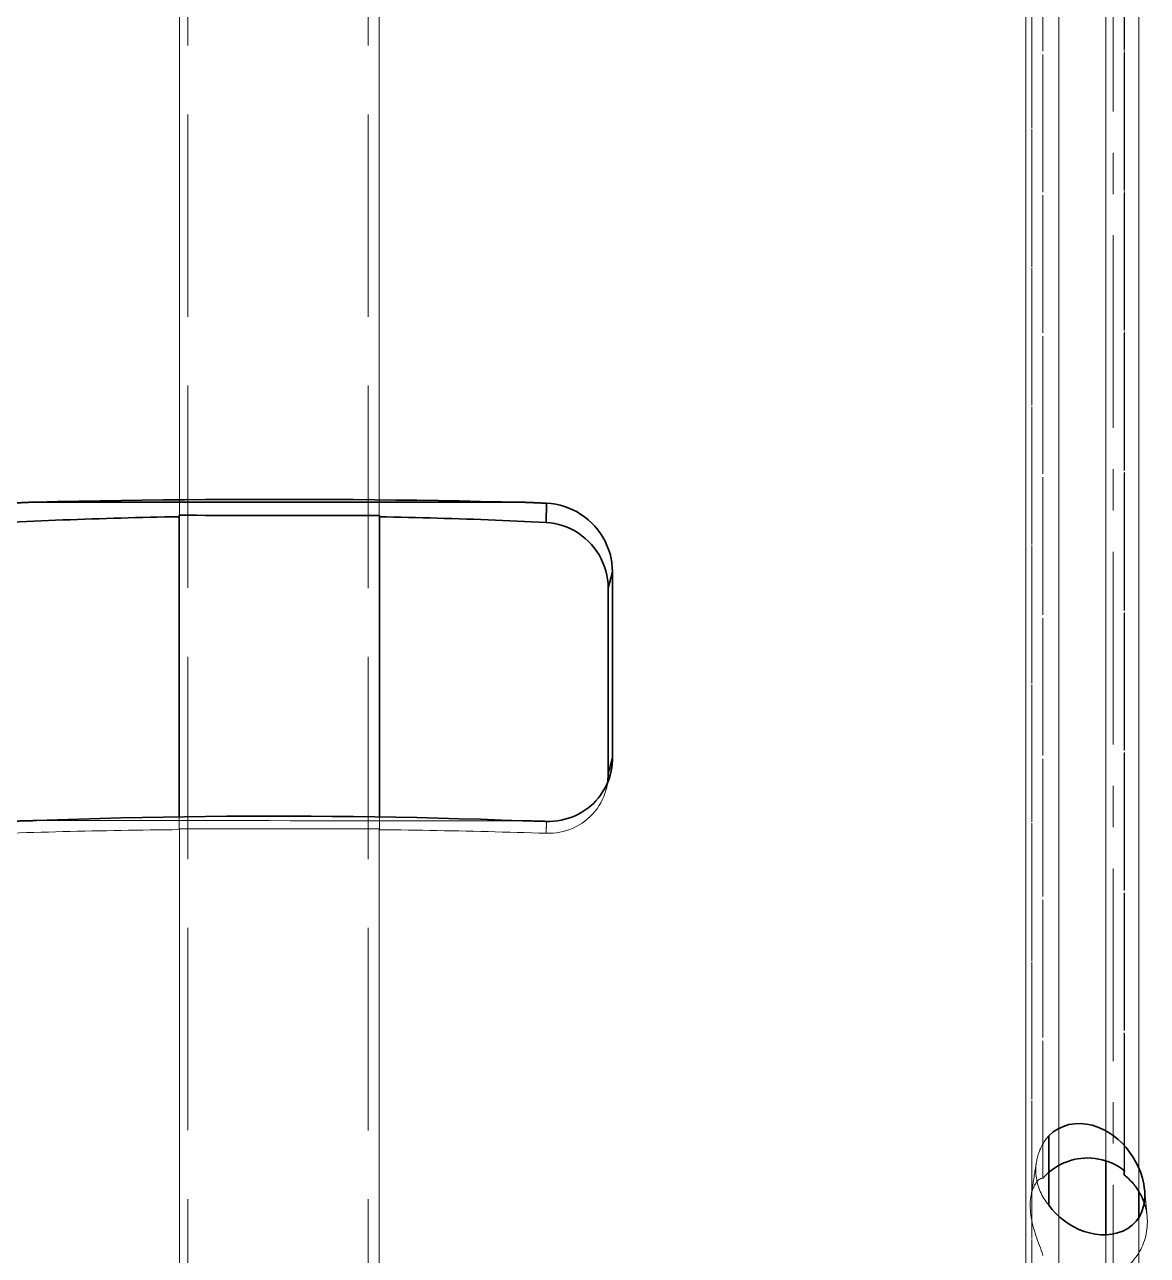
# Model space of a CAD drawing. Header units: millimetres. Extents: x 10 to 410, y 10 to 287.
# Drawn here: x 105.545 to 109.625, y 187.844 to 192.315 of the extents above; entities that cross this region are included whole.
import ezdxf

# ---------------------------------------------------------------- set-up
doc = ezdxf.new("R2010")
doc.units = ezdxf.units.MM
doc.linetypes.add('CENTER', pattern=[1.15, 0.7, -0.15, 0.15, -0.15])
doc.linetypes.add('DASHED', pattern=[0.75, 0.5, -0.25])
for name, color, linetype, lineweight in [('CENTER', 4, 'CENTER', 13), ('HIDDEN', 8, 'DASHED', 18), ('VISIBLE', 7, 'CONTINUOUS', 35)]:
    doc.layers.add(name, color=color, linetype=linetype, lineweight=lineweight)

msp = doc.modelspace()

# ---------------------------------------------------------------- linework, layer by layer
at = {"layer": 'CENTER'}
msp.add_line((109.5, 169), (109.5, 273), dxfattribs=at)
at = {"layer": 'HIDDEN'}
for points in [[(106.1385, 181.6366), (106.1385, 182.6219), (106.1385, 183.6071), (106.1385, 184.5924), (106.1385, 185.5777), (106.1385, 186.563), (106.1385, 187.5483), (106.1385, 188.5335), (106.1385, 189.5188), (106.1385, 190.5041), (106.1385, 191.4894), (106.1385, 192.4746), (106.1385, 193.4599), (106.1385, 194.4452), (106.1385, 195.4305), (106.1385, 196.4158), (106.1385, 197.401), (106.1385, 198.3863), (106.1385, 199.3716), (106.1385, 200.3569), (106.1385, 201.3421), (106.1385, 202.3274), (106.1385, 203.3127), (106.1385, 204.298)], [(106.7935, 181.6363), (106.7935, 182.6216), (106.7935, 183.6069), (106.7935, 184.5922), (106.7935, 185.5774), (106.7935, 186.5627), (106.7935, 187.548), (106.7935, 188.5333), (106.7935, 189.5185), (106.7935, 190.5038), (106.7935, 191.4891), (106.7935, 192.4744), (106.7935, 193.4597), (106.7935, 194.4449), (106.7935, 195.4302), (106.7935, 196.4155), (106.7935, 197.4008), (106.7935, 198.386), (106.7935, 199.3713), (106.7935, 200.3566), (106.7935, 201.3419), (106.7935, 202.3272), (106.7935, 203.3124), (106.7935, 204.2977)], [(109.1833, 179.9442), (109.1833, 180.9504), (109.1833, 181.9567), (109.1833, 182.9629), (109.1833, 183.9691), (109.1833, 184.9754), (109.1833, 185.9816), (109.1833, 186.9879), (109.1833, 187.9941), (109.1833, 189.0004), (109.1833, 190.0066), (109.1833, 191.0128), (109.1833, 192.0191), (109.1833, 193.0253), (109.1833, 194.0316), (109.1833, 195.0378), (109.1833, 196.044), (109.1833, 197.0503), (109.1833, 198.0565), (109.1833, 199.0628), (109.1833, 200.069), (109.1833, 201.0752), (109.1833, 202.0815), (109.1833, 203.0877)], [(109.4744, 188.1871), (109.4744, 188.6996), (109.4744, 189.212), (109.4744, 189.7244), (109.4744, 190.2368), (109.4744, 190.7493), (109.4744, 191.2617), (109.4744, 191.7741), (109.4744, 192.2865), (109.4744, 192.7989), (109.4744, 193.3114), (109.4744, 193.8238), (109.4744, 194.3362), (109.4744, 194.8486), (109.4744, 195.361), (109.4744, 195.8735), (109.4744, 196.3859), (109.4744, 196.8983), (109.4744, 197.4107), (109.4744, 197.9231), (109.4744, 198.4356), (109.4744, 198.948), (109.4744, 199.4604), (109.4744, 199.9728)], [(109.245, 188.1237), (109.245, 188.6356), (109.245, 189.1476), (109.245, 189.6595), (109.245, 190.1714), (109.245, 190.6833), (109.245, 191.1952), (109.245, 191.7071), (109.245, 192.219), (109.245, 192.731), (109.245, 193.2429), (109.245, 193.7548), (109.245, 194.2667), (109.245, 194.7786), (109.245, 195.2905), (109.245, 195.8024), (109.245, 196.3144), (109.245, 196.8263), (109.245, 197.3382), (109.245, 197.8501), (109.245, 198.362), (109.245, 198.8739), (109.245, 199.3859), (109.245, 199.8978)], [(109.5406, 188.1521), (109.5406, 188.6606), (109.5406, 189.1691), (109.5406, 189.6776), (109.5406, 190.1861), (109.5406, 190.6947), (109.5406, 191.2032), (109.5406, 191.7117), (109.5406, 192.2202), (109.5406, 192.7287), (109.5406, 193.2372), (109.5406, 193.7458), (109.5406, 194.2543), (109.5406, 194.7628), (109.5406, 195.2713), (109.5406, 195.7798), (109.5406, 196.2883), (109.5406, 196.7969), (109.5406, 197.3054), (109.5406, 197.8139), (109.5406, 198.3224), (109.5406, 198.8309), (109.5406, 199.3394), (109.5406, 199.848)], [(109.5412, 188.1516), (109.5412, 188.6611), (109.5412, 189.1705), (109.5412, 189.68), (109.5412, 190.1895), (109.5412, 190.699), (109.5412, 191.2085), (109.5412, 191.718), (109.5412, 192.2274), (109.5412, 192.7369), (109.5412, 193.2464), (109.5412, 193.7559), (109.5412, 194.2654), (109.5412, 194.7749), (109.5412, 195.2843), (109.5412, 195.7938), (109.5412, 196.3033), (109.5412, 196.8128), (109.5412, 197.3223), (109.5412, 197.8317), (109.5412, 198.3412), (109.5412, 198.8507), (109.5412, 199.3602), (109.5412, 199.8697)], [(109.5937, 188.0763), (109.5937, 188.5328), (109.5937, 188.9892), (109.5937, 189.4457), (109.5937, 189.9022), (109.5937, 190.3586), (109.5937, 190.8151), (109.5937, 191.2716), (109.5937, 191.728), (109.5937, 192.1845), (109.5937, 192.641), (109.5937, 193.0974), (109.5937, 193.5539), (109.5937, 194.0104), (109.5937, 194.4668), (109.5937, 194.9233), (109.5937, 195.3798), (109.5937, 195.8362), (109.5937, 196.2927), (109.5937, 196.7492), (109.5937, 197.2056), (109.5937, 197.6621), (109.5937, 198.1186), (109.5937, 198.575)], [(109.1829, 186.8898), (109.1829, 187.3956), (109.1829, 187.9014), (109.1829, 188.4072), (109.1829, 188.9131), (109.1829, 189.4189), (109.1829, 189.9247), (109.1829, 190.4305), (109.1829, 190.9363), (109.1829, 191.4421), (109.1829, 191.9479), (109.1829, 192.4537), (109.1829, 192.9595), (109.1829, 193.4653), (109.1829, 193.9711), (109.1829, 194.477), (109.1829, 194.9828), (109.1829, 195.4886), (109.1829, 195.9944), (109.1829, 196.5002), (109.1829, 197.006), (109.1829, 197.5118), (109.1829, 198.0176), (109.1829, 198.5234)], [(109.2052, 186.8969), (109.2052, 187.4012), (109.2052, 187.9055), (109.2052, 188.4098), (109.2052, 188.9141), (109.2052, 189.4184), (109.2052, 189.9227), (109.2052, 190.427), (109.2052, 190.9312), (109.2052, 191.4355), (109.2052, 191.9398), (109.2052, 192.4441), (109.2052, 192.9484), (109.2052, 193.4527), (109.2052, 193.957), (109.2052, 194.4613), (109.2052, 194.9656), (109.2052, 195.4699), (109.2052, 195.9741), (109.2052, 196.4784), (109.2052, 196.9827), (109.2052, 197.487), (109.2052, 197.9913), (109.2052, 198.4956)], [(109.3025, 186.9499), (109.3025, 187.4504), (109.3025, 187.951), (109.3025, 188.4516), (109.3025, 188.9522), (109.3025, 189.4528), (109.3025, 189.9534), (109.3025, 190.4539), (109.3025, 190.9545), (109.3025, 191.4551), (109.3025, 191.9557), (109.3025, 192.4563), (109.3025, 192.9569), (109.3025, 193.4575), (109.3025, 193.958), (109.3025, 194.4586), (109.3025, 194.9592), (109.3025, 195.4598), (109.3025, 195.9604), (109.3025, 196.461), (109.3025, 196.9615), (109.3025, 197.4621), (109.3025, 197.9627), (109.3025, 198.4633)], [(109.4739, 186.9347), (109.4739, 187.4366), (109.4739, 187.9385), (109.4739, 188.4404), (109.4739, 188.9423), (109.4739, 189.4442), (109.4739, 189.9461), (109.4739, 190.448), (109.4739, 190.9499), (109.4739, 191.4518), (109.4739, 191.9537), (109.4739, 192.4556), (109.4739, 192.9575), (109.4739, 193.4594), (109.4739, 193.9613), (109.4739, 194.4631), (109.4739, 194.965), (109.4739, 195.4669), (109.4739, 195.9688), (109.4739, 196.4707), (109.4739, 196.9726), (109.4739, 197.4745), (109.4739, 197.9764), (109.4739, 198.4783)], [(106.1074, 190.5277), (106.1074, 190.6229), (106.1074, 190.7181), (106.1074, 190.8133), (106.1074, 190.9085), (106.1074, 191.0038), (106.1074, 191.099), (106.1074, 191.1942), (106.1074, 191.2894), (106.1074, 191.3846), (106.1074, 191.4798), (106.1074, 191.575), (106.1074, 191.6702), (106.1074, 191.7655), (106.1074, 191.8607), (106.1074, 191.9559), (106.1074, 192.0511), (106.1074, 192.1463), (106.1074, 192.2415), (106.1074, 192.3367), (106.1074, 192.4319), (106.1074, 192.5272), (106.1074, 192.6224), (106.1074, 192.7176)], [(106.8329, 190.5274), (106.8329, 190.6226), (106.8329, 190.7178), (106.8329, 190.813), (106.8329, 190.9083), (106.8329, 191.0035), (106.8329, 191.0987), (106.8329, 191.1939), (106.8329, 191.2891), (106.8329, 191.3843), (106.8329, 191.4795), (106.8329, 191.5747), (106.8329, 191.67), (106.8329, 191.7652), (106.8329, 191.8604), (106.8329, 191.9556), (106.8329, 192.0508), (106.8329, 192.146), (106.8329, 192.2412), (106.8329, 192.3364), (106.8329, 192.4316), (106.8329, 192.5269), (106.8329, 192.6221), (106.8329, 192.7173)], [(106.1074, 190.5277), (106.1074, 190.5279), (106.1073, 190.5281), (106.1073, 190.5283), (106.1073, 190.5285), (106.1072, 190.5288), (106.1072, 190.529), (106.1071, 190.5292), (106.1071, 190.5294), (106.107, 190.5296), (106.107, 190.5298), (106.107, 190.53), (106.1069, 190.5302), (106.1069, 190.5305), (106.1068, 190.5307), (106.1068, 190.5309), (106.1067, 190.5311), (106.1067, 190.5313), (106.1067, 190.5315), (106.1066, 190.5317), (106.1066, 190.5319), (106.1065, 190.5322), (106.1065, 190.5324), (106.1064, 190.5326)], [(106.1074, 190.5277), (106.1074, 190.5277), (106.1073, 190.5277), (106.1073, 190.5277), (106.1073, 190.5277), (106.1072, 190.5277), (106.1072, 190.5277), (106.1071, 190.5277), (106.1071, 190.5277), (106.107, 190.5277), (106.107, 190.5277), (106.107, 190.5277), (106.1069, 190.5277), (106.1069, 190.5277), (106.1068, 190.5277), (106.1068, 190.5277), (106.1067, 190.5277), (106.1067, 190.5277), (106.1067, 190.5277), (106.1066, 190.5277), (106.1066, 190.5277), (106.1065, 190.5277), (106.1065, 190.5277), (106.1064, 190.5277)], [(106.8341, 190.5323), (106.8341, 190.5321), (106.834, 190.5319), (106.834, 190.5317), (106.8339, 190.5314), (106.8339, 190.5312), (106.8338, 190.531), (106.8337, 190.5308), (106.8337, 190.5306), (106.8336, 190.5304), (106.8336, 190.5302), (106.8335, 190.53), (106.8335, 190.5297), (106.8334, 190.5295), (106.8334, 190.5293), (106.8333, 190.5291), (106.8333, 190.5289), (106.8332, 190.5287), (106.8332, 190.5285), (106.8331, 190.5283), (106.833, 190.528), (106.833, 190.5278), (106.8329, 190.5276), (106.8329, 190.5274)], [(106.8341, 190.5274), (106.8341, 190.5274), (106.834, 190.5274), (106.834, 190.5274), (106.8339, 190.5274), (106.8339, 190.5274), (106.8338, 190.5274), (106.8337, 190.5274), (106.8337, 190.5274), (106.8336, 190.5274), (106.8336, 190.5274), (106.8335, 190.5274), (106.8335, 190.5274), (106.8334, 190.5274), (106.8334, 190.5274), (106.8333, 190.5274), (106.8333, 190.5274), (106.8332, 190.5274), (106.8332, 190.5274), (106.8331, 190.5274), (106.833, 190.5274), (106.833, 190.5274), (106.8329, 190.5274), (106.8329, 190.5274)], [(107.6574, 189.5343), (107.658, 189.5366), (107.6587, 189.539), (107.6593, 189.5413), (107.66, 189.5437), (107.6606, 189.546), (107.6613, 189.5484), (107.662, 189.5507), (107.6626, 189.5531), (107.6633, 189.5554), (107.6639, 189.5578), (107.6646, 189.5601), (107.6652, 189.5625), (107.6659, 189.5648), (107.6665, 189.5672), (107.6672, 189.5695), (107.6679, 189.5719), (107.6685, 189.5742), (107.6692, 189.5766), (107.6698, 189.5789), (107.6705, 189.5813), (107.6711, 189.5836), (107.6718, 189.586), (107.6724, 189.5883)], [(107.6574, 189.5343), (107.6577, 189.5354), (107.658, 189.5366), (107.6583, 189.5378), (107.6586, 189.5389), (107.6589, 189.5401), (107.6592, 189.5413), (107.6595, 189.5425), (107.6597, 189.5436), (107.66, 189.5448), (107.6603, 189.546), (107.6605, 189.5472), (107.6608, 189.5483), (107.661, 189.5495), (107.6613, 189.5507), (107.6615, 189.5519), (107.6617, 189.5531), (107.6619, 189.5543), (107.6622, 189.5555), (107.6624, 189.5566), (107.6626, 189.5578), (107.6627, 189.559), (107.6629, 189.5602), (107.6631, 189.5614)], [(107.4398, 189.3775), (107.4524, 189.3774), (107.465, 189.378), (107.4775, 189.3794), (107.4899, 189.3814), (107.5022, 189.3841), (107.5143, 189.3875), (107.5262, 189.3915), (107.5378, 189.3963), (107.5492, 189.4017), (107.5602, 189.4078), (107.5709, 189.4145), (107.5811, 189.4218), (107.5909, 189.4297), (107.6002, 189.4381), (107.609, 189.4471), (107.6172, 189.4566), (107.6249, 189.4666), (107.6319, 189.477), (107.6383, 189.4878), (107.6441, 189.499), (107.6492, 189.5105), (107.6536, 189.5223), (107.6574, 189.5343)], [(105.5886, 189.4236), (105.6654, 189.4236), (105.7422, 189.4235), (105.819, 189.4235), (105.8957, 189.4235), (105.9725, 189.4234), (106.0493, 189.4234), (106.1261, 189.4234), (106.2028, 189.4234), (106.2796, 189.4233), (106.3564, 189.4233), (106.4332, 189.4233), (106.51, 189.4232), (106.5867, 189.4232), (106.6635, 189.4232), (106.7403, 189.4231), (106.8171, 189.4231), (106.8938, 189.4231), (106.9706, 189.423), (107.0474, 189.423), (107.1242, 189.423), (107.2009, 189.423), (107.2777, 189.4229), (107.3545, 189.4229)], [(106.1064, 189.3937), (106.1064, 189.3956), (106.1064, 189.3975), (106.1064, 189.3994), (106.1064, 189.4013), (106.1064, 189.4032), (106.1064, 189.405), (106.1064, 189.4069), (106.1064, 189.4088), (106.1064, 189.4107), (106.1064, 189.4126), (106.1064, 189.4145), (106.1064, 189.4164), (106.1064, 189.4183), (106.1064, 189.4202), (106.1064, 189.422), (106.1064, 189.4239), (106.1064, 189.4258), (106.1064, 189.4277), (106.1064, 189.4296), (106.1064, 189.4315), (106.1064, 189.4334), (106.1064, 189.4353), (106.1064, 189.4371)], [(106.8341, 189.3934), (106.8341, 189.3953), (106.8341, 189.3972), (106.8341, 189.3991), (106.8341, 189.401), (106.8341, 189.4029), (106.8341, 189.4048), (106.8341, 189.4067), (106.8341, 189.4085), (106.8341, 189.4104), (106.8341, 189.4123), (106.8341, 189.4142), (106.8341, 189.4161), (106.8341, 189.418), (106.8341, 189.4199), (106.8341, 189.4218), (106.8341, 189.4237), (106.8341, 189.4256), (106.8341, 189.4275), (106.8341, 189.4293), (106.8341, 189.4312), (106.8341, 189.4331), (106.8341, 189.435), (106.8341, 189.4369)], [(107.4417, 189.4207), (107.4416, 189.4188), (107.4416, 189.4169), (107.4415, 189.415), (107.4414, 189.4132), (107.4413, 189.4113), (107.4412, 189.4094), (107.4411, 189.4075), (107.4411, 189.4056), (107.441, 189.4038), (107.4409, 189.4019), (107.4408, 189.4), (107.4407, 189.3981), (107.4407, 189.3963), (107.4406, 189.3944), (107.4405, 189.3925), (107.4404, 189.3906), (107.4403, 189.3887), (107.4403, 189.3869), (107.4402, 189.385), (107.4401, 189.3831), (107.44, 189.3812), (107.4399, 189.3793), (107.4398, 189.3775)], [(105.4994, 189.3782), (105.5258, 189.379), (105.5522, 189.3798), (105.5787, 189.3806), (105.6051, 189.3813), (105.6315, 189.382), (105.658, 189.3827), (105.6844, 189.3833), (105.7108, 189.384), (105.7373, 189.3846), (105.7637, 189.3852), (105.7901, 189.3857), (105.8166, 189.3863), (105.843, 189.3868), (105.8695, 189.3873), (105.8959, 189.3877), (105.9223, 189.3882), (105.9488, 189.3886), (105.9752, 189.389), (106.0017, 189.3894), (106.0281, 189.3897), (106.0545, 189.3901), (106.081, 189.3904), (106.1074, 189.3907)], [(106.1064, 189.3937), (106.1065, 189.3936), (106.1065, 189.3935), (106.1066, 189.3933), (106.1066, 189.3932), (106.1067, 189.3931), (106.1067, 189.3929), (106.1067, 189.3928), (106.1068, 189.3927), (106.1068, 189.3925), (106.1069, 189.3924), (106.1069, 189.3923), (106.107, 189.3921), (106.107, 189.392), (106.107, 189.3919), (106.1071, 189.3917), (106.1071, 189.3916), (106.1072, 189.3915), (106.1072, 189.3913), (106.1073, 189.3912), (106.1073, 189.3911), (106.1073, 189.391), (106.1074, 189.3908), (106.1074, 189.3907)], [(106.8341, 189.3934), (106.8025, 189.3934), (106.7708, 189.3934), (106.7392, 189.3935), (106.7076, 189.3935), (106.6759, 189.3935), (106.6443, 189.3935), (106.6127, 189.3935), (106.581, 189.3935), (106.5494, 189.3935), (106.5177, 189.3935), (106.4861, 189.3936), (106.4545, 189.3936), (106.4228, 189.3936), (106.3912, 189.3936), (106.3596, 189.3936), (106.3279, 189.3936), (106.2963, 189.3936), (106.2646, 189.3937), (106.233, 189.3937), (106.2014, 189.3937), (106.1697, 189.3937), (106.1381, 189.3937), (106.1064, 189.3937)], [(106.1074, 181.7625), (106.1074, 182.0942), (106.1074, 182.4258), (106.1074, 182.7575), (106.1074, 183.0892), (106.1074, 183.4208), (106.1074, 183.7525), (106.1074, 184.0841), (106.1074, 184.4158), (106.1074, 184.7475), (106.1074, 185.0791), (106.1074, 185.4108), (106.1074, 185.7424), (106.1074, 186.0741), (106.1074, 186.4058), (106.1074, 186.7374), (106.1074, 187.0691), (106.1074, 187.4007), (106.1074, 187.7324), (106.1074, 188.0641), (106.1074, 188.3957), (106.1074, 188.7274), (106.1074, 189.059), (106.1074, 189.3907)], [(106.8329, 189.3904), (106.8329, 189.3905), (106.833, 189.3907), (106.833, 189.3908), (106.8331, 189.3909), (106.8332, 189.3911), (106.8332, 189.3912), (106.8333, 189.3913), (106.8333, 189.3915), (106.8334, 189.3916), (106.8334, 189.3917), (106.8335, 189.3918), (106.8335, 189.392), (106.8336, 189.3921), (106.8336, 189.3922), (106.8337, 189.3924), (106.8337, 189.3925), (106.8338, 189.3926), (106.8339, 189.3928), (106.8339, 189.3929), (106.834, 189.393), (106.834, 189.3932), (106.8341, 189.3933), (106.8341, 189.3934)], [(106.8329, 189.3904), (106.8593, 189.3901), (106.8857, 189.3897), (106.9121, 189.3894), (106.9385, 189.389), (106.9649, 189.3886), (106.9912, 189.3882), (107.0176, 189.3877), (107.044, 189.3873), (107.0704, 189.3868), (107.0968, 189.3863), (107.1232, 189.3857), (107.1496, 189.3852), (107.176, 189.3846), (107.2024, 189.384), (107.2288, 189.3834), (107.2551, 189.3827), (107.2815, 189.382), (107.3079, 189.3813), (107.3343, 189.3806), (107.3607, 189.3799), (107.3871, 189.3791), (107.4135, 189.3783), (107.4398, 189.3775)], [(106.8329, 181.7622), (106.8329, 182.0939), (106.8329, 182.4256), (106.8329, 182.7572), (106.8329, 183.0889), (106.8329, 183.4205), (106.8329, 183.7522), (106.8329, 184.0838), (106.8329, 184.4155), (106.8329, 184.7472), (106.8329, 185.0788), (106.8329, 185.4105), (106.8329, 185.7421), (106.8329, 186.0738), (106.8329, 186.4055), (106.8329, 186.7371), (106.8329, 187.0688), (106.8329, 187.4004), (106.8329, 187.7321), (106.8329, 188.0638), (106.8329, 188.3954), (106.8329, 188.7271), (106.8329, 189.0587), (106.8329, 189.3904)], [(109.2217, 188.1829), (109.2225, 188.1874), (109.2234, 188.192), (109.2244, 188.1965), (109.2256, 188.201), (109.2268, 188.2055), (109.2281, 188.2099), (109.2296, 188.2143), (109.2311, 188.2187), (109.2328, 188.223), (109.2345, 188.2273), (109.2364, 188.2315), (109.2383, 188.2357), (109.2404, 188.2399), (109.2425, 188.244), (109.2448, 188.248), (109.2472, 188.252), (109.2496, 188.256), (109.2522, 188.2598), (109.2548, 188.2636), (109.2575, 188.2674), (109.2603, 188.2711), (109.2632, 188.2747), (109.2662, 188.2782)], [(109.2217, 188.1829), (109.2209, 188.1773), (109.22, 188.1718), (109.2191, 188.1663), (109.2182, 188.1608), (109.2173, 188.1553), (109.2164, 188.1498), (109.2155, 188.1443), (109.2147, 188.1387), (109.2138, 188.1332), (109.2129, 188.1277), (109.212, 188.1222), (109.2111, 188.1167), (109.2102, 188.1112), (109.2094, 188.1057), (109.2085, 188.1001), (109.2076, 188.0946), (109.2067, 188.0891), (109.2058, 188.0836), (109.2049, 188.0781), (109.204, 188.0726), (109.2032, 188.0671), (109.2023, 188.0615), (109.2014, 188.056)], [(109.2662, 188.0267), (109.2616, 188.0323), (109.2571, 188.0381), (109.2529, 188.0441), (109.2489, 188.0501), (109.2451, 188.0564), (109.2416, 188.0628), (109.2383, 188.0693), (109.2353, 188.0759), (109.2325, 188.0826), (109.23, 188.0895), (109.2277, 188.0964), (109.2257, 188.1034), (109.224, 188.1105), (109.2225, 188.1176), (109.2213, 188.1248), (109.2204, 188.132), (109.2198, 188.1393), (109.2194, 188.1466), (109.2193, 188.1538), (109.2195, 188.1611), (109.22, 188.1684), (109.2207, 188.1756), (109.2217, 188.1829)], [(109.245, 188.1237), (109.2413, 188.124), (109.2377, 188.123), (109.2343, 188.1212), (109.2313, 188.1191), (109.2285, 188.1166), (109.2258, 188.114), (109.2234, 188.1111), (109.2211, 188.1081), (109.219, 188.1051), (109.217, 188.1019), (109.2151, 188.0986), (109.2134, 188.0953), (109.2118, 188.0919), (109.2103, 188.0885), (109.2089, 188.085), (109.2077, 188.0815), (109.2065, 188.0779), (109.2054, 188.0743), (109.2044, 188.0707), (109.2035, 188.0671), (109.2027, 188.0634), (109.202, 188.0597), (109.2014, 188.056)], [(109.245, 188.1237), (109.2458, 188.1247), (109.2467, 188.1257), (109.2476, 188.1267), (109.2484, 188.1276), (109.2493, 188.1286), (109.2502, 188.1296), (109.2511, 188.1305), (109.252, 188.1314), (109.2529, 188.1324), (109.2538, 188.1333), (109.2548, 188.1343), (109.2557, 188.1352), (109.2566, 188.1361), (109.2576, 188.137), (109.2585, 188.1379), (109.2594, 188.1388), (109.2604, 188.1397), (109.2614, 188.1406), (109.2623, 188.1415), (109.2633, 188.1424), (109.2643, 188.1432), (109.2652, 188.1441), (109.2662, 188.145)], [(109.6148, 188.0819), (109.6152, 188.0777), (109.6156, 188.0735), (109.616, 188.0693), (109.6164, 188.065), (109.6168, 188.0608), (109.6172, 188.0566), (109.6176, 188.0524), (109.618, 188.0482), (109.6184, 188.0439), (109.6188, 188.0397), (109.6192, 188.0355), (109.6195, 188.0313), (109.6199, 188.0271), (109.6203, 188.0228), (109.6207, 188.0186), (109.6211, 188.0144), (109.6215, 188.0102), (109.6219, 188.006), (109.6223, 188.0017), (109.6227, 187.9975), (109.6231, 187.9933), (109.6235, 187.9891), (109.6239, 187.9849)], [(109.2014, 188.056), (109.2001, 188.0466), (109.1994, 188.0371), (109.199, 188.0276), (109.1991, 188.0181), (109.1995, 188.0085), (109.2003, 187.9991), (109.2015, 187.9896), (109.2029, 187.9802), (109.2047, 187.9708), (109.2066, 187.9615), (109.2089, 187.9522), (109.2113, 187.943), (109.214, 187.9339), (109.2168, 187.9248), (109.2198, 187.9157), (109.2229, 187.9067), (109.2261, 187.8978), (109.2294, 187.8888), (109.2327, 187.8799), (109.2359, 187.8709), (109.2391, 187.862), (109.2422, 187.8529), (109.245, 187.8438)], [(109.6135, 188.0339), (109.6141, 188.0318), (109.6148, 188.0297), (109.6155, 188.0276), (109.6161, 188.0255), (109.6167, 188.0234), (109.6173, 188.0213), (109.6178, 188.0192), (109.6184, 188.0171), (109.6189, 188.015), (109.6194, 188.0129), (109.6199, 188.0107), (109.6203, 188.0086), (109.6208, 188.0065), (109.6212, 188.0043), (109.6216, 188.0022), (109.6219, 188), (109.6223, 187.9979), (109.6226, 187.9957), (109.6229, 187.9935), (109.6232, 187.9914), (109.6234, 187.9892), (109.6237, 187.987), (109.6239, 187.9849)], [(109.6248, 187.9649), (109.6246, 187.9563), (109.6241, 187.9477), (109.6233, 187.9392), (109.6221, 187.9307), (109.6205, 187.9223), (109.6187, 187.9139), (109.6165, 187.9056), (109.614, 187.8974), (109.6111, 187.8893), (109.6079, 187.8814), (109.6044, 187.8735), (109.6006, 187.8658), (109.5965, 187.8583), (109.5922, 187.8509), (109.5875, 187.8437), (109.5825, 187.8368), (109.5773, 187.83), (109.5718, 187.8234), (109.566, 187.817), (109.56, 187.8109), (109.5538, 187.805), (109.5473, 187.7994), (109.5406, 187.794)], [(109.5937, 186.8379), (109.5937, 186.8876), (109.5937, 186.9373), (109.5937, 186.987), (109.5937, 187.0367), (109.5937, 187.0864), (109.5937, 187.1361), (109.5937, 187.1858), (109.5937, 187.2355), (109.5937, 187.2852), (109.5937, 187.3349), (109.5937, 187.3846), (109.5937, 187.4343), (109.5937, 187.4839), (109.5937, 187.5336), (109.5937, 187.5833), (109.5937, 187.633), (109.5937, 187.6827), (109.5937, 187.7324), (109.5937, 187.7821), (109.5937, 187.8318), (109.5937, 187.8815), (109.5937, 187.9312), (109.5937, 187.9809)], [(109.6239, 187.9849), (109.624, 187.984), (109.624, 187.9831), (109.6241, 187.9823), (109.6242, 187.9814), (109.6242, 187.9805), (109.6243, 187.9797), (109.6244, 187.9788), (109.6244, 187.9779), (109.6245, 187.9771), (109.6245, 187.9762), (109.6246, 187.9753), (109.6246, 187.9745), (109.6246, 187.9736), (109.6247, 187.9727), (109.6247, 187.9718), (109.6247, 187.971), (109.6247, 187.9701), (109.6248, 187.9692), (109.6248, 187.9684), (109.6248, 187.9675), (109.6248, 187.9666), (109.6248, 187.9658), (109.6248, 187.9649)], [(109.4744, 179.9441), (109.4744, 180.2908), (109.4744, 180.6375), (109.4744, 180.9843), (109.4744, 181.331), (109.4744, 181.6777), (109.4744, 182.0245), (109.4744, 182.3712), (109.4744, 182.7179), (109.4744, 183.0646), (109.4744, 183.4114), (109.4744, 183.7581), (109.4744, 184.1048), (109.4744, 184.4516), (109.4744, 184.7983), (109.4744, 185.145), (109.4744, 185.4918), (109.4744, 185.8385), (109.4744, 186.1852), (109.4744, 186.532), (109.4744, 186.8787), (109.4744, 187.2254), (109.4744, 187.5722), (109.4744, 187.9189)]]:
    msp.add_lwpolyline(points, dxfattribs=at)
at = {"layer": 'VISIBLE'}
for points in [[(105.5886, 190.5808), (105.5848, 190.5806), (105.581, 190.5805), (105.5772, 190.5803), (105.5734, 190.5802), (105.5696, 190.5801), (105.5658, 190.5799), (105.562, 190.5798), (105.5582, 190.5796), (105.5544, 190.5795), (105.5506, 190.5793), (105.5468, 190.5792), (105.543, 190.579), (105.5392, 190.5789), (105.5354, 190.5787), (105.5316, 190.5785), (105.5278, 190.5784), (105.524, 190.5782), (105.5202, 190.5781), (105.5164, 190.5779), (105.5126, 190.5778), (105.5088, 190.5776), (105.505, 190.5775), (105.5012, 190.5773)], [(107.3545, 190.5801), (107.2777, 190.5818), (107.201, 190.5834), (107.1242, 190.5848), (107.0474, 190.5861), (106.9706, 190.5872), (106.8939, 190.5881), (106.8171, 190.5889), (106.7403, 190.5896), (106.6635, 190.5901), (106.5867, 190.5904), (106.51, 190.5906), (106.4332, 190.5906), (106.3564, 190.5905), (106.2796, 190.5902), (106.2028, 190.5898), (106.1261, 190.5892), (106.0493, 190.5885), (105.9725, 190.5876), (105.8957, 190.5865), (105.8189, 190.5853), (105.7422, 190.584), (105.6654, 190.5824), (105.5886, 190.5808)], [(105.5886, 190.5808), (105.6654, 190.5807), (105.7422, 190.5807), (105.819, 190.5807), (105.8957, 190.5807), (105.9725, 190.5806), (106.0493, 190.5806), (106.1261, 190.5806), (106.2028, 190.5805), (106.2796, 190.5805), (106.3564, 190.5805), (106.4332, 190.5804), (106.51, 190.5804), (106.5867, 190.5804), (106.6635, 190.5803), (106.7403, 190.5803), (106.8171, 190.5803), (106.8938, 190.5803), (106.9706, 190.5802), (107.0474, 190.5802), (107.1242, 190.5802), (107.2009, 190.5801), (107.2777, 190.5801), (107.3545, 190.5801)], [(107.4417, 190.5765), (107.4379, 190.5767), (107.4341, 190.5768), (107.4303, 190.577), (107.4265, 190.5772), (107.4228, 190.5773), (107.419, 190.5775), (107.4152, 190.5776), (107.4114, 190.5778), (107.4076, 190.5779), (107.4038, 190.5781), (107.4, 190.5783), (107.3962, 190.5784), (107.3924, 190.5786), (107.3886, 190.5787), (107.3848, 190.5789), (107.381, 190.579), (107.3773, 190.5792), (107.3735, 190.5793), (107.3697, 190.5795), (107.3659, 190.5796), (107.3621, 190.5798), (107.3583, 190.5799), (107.3545, 190.5801)], [(107.4417, 190.5765), (107.4416, 190.5735), (107.4416, 190.5704), (107.4415, 190.5674), (107.4414, 190.5644), (107.4413, 190.5613), (107.4412, 190.5583), (107.4411, 190.5552), (107.4411, 190.5522), (107.441, 190.5492), (107.4409, 190.5461), (107.4408, 190.5431), (107.4407, 190.5401), (107.4407, 190.537), (107.4406, 190.534), (107.4405, 190.5309), (107.4404, 190.5279), (107.4403, 190.5249), (107.4403, 190.5218), (107.4402, 190.5188), (107.4401, 190.5157), (107.44, 190.5127), (107.4399, 190.5097), (107.4398, 190.5066)], [(107.6811, 190.3267), (107.6805, 190.3432), (107.6788, 190.3597), (107.676, 190.3761), (107.6721, 190.3922), (107.6671, 190.408), (107.661, 190.4234), (107.654, 190.4385), (107.646, 190.453), (107.6371, 190.467), (107.6273, 190.4803), (107.6166, 190.493), (107.6051, 190.505), (107.5929, 190.5162), (107.58, 190.5266), (107.5664, 190.5361), (107.5523, 190.5447), (107.5376, 190.5524), (107.5224, 190.5591), (107.5068, 190.5647), (107.4909, 190.5693), (107.4747, 190.5728), (107.4582, 190.5752), (107.4417, 190.5765)], [(106.1064, 190.5277), (106.08, 190.5272), (106.0536, 190.5267), (106.0272, 190.5261), (106.0008, 190.5255), (105.9744, 190.5249), (105.948, 190.5243), (105.9216, 190.5236), (105.8952, 190.5228), (105.8688, 190.5221), (105.8424, 190.5213), (105.816, 190.5204), (105.7896, 190.5196), (105.7632, 190.5186), (105.7368, 190.5177), (105.7104, 190.5167), (105.6841, 190.5157), (105.6577, 190.5146), (105.6313, 190.5135), (105.6049, 190.5124), (105.5785, 190.5112), (105.5521, 190.51), (105.5257, 190.5087), (105.4994, 190.5074)], [(106.1064, 190.5326), (106.1381, 190.5326), (106.1697, 190.5326), (106.2014, 190.5325), (106.233, 190.5325), (106.2646, 190.5325), (106.2963, 190.5325), (106.3279, 190.5325), (106.3596, 190.5325), (106.3912, 190.5325), (106.4228, 190.5325), (106.4545, 190.5324), (106.4861, 190.5324), (106.5177, 190.5324), (106.5494, 190.5324), (106.581, 190.5324), (106.6127, 190.5324), (106.6443, 190.5324), (106.6759, 190.5324), (106.7076, 190.5323), (106.7392, 190.5323), (106.7708, 190.5323), (106.8025, 190.5323), (106.8341, 190.5323)], [(106.1064, 189.4371), (106.1064, 189.4848), (106.1064, 189.5324), (106.1064, 189.58), (106.1064, 189.6277), (106.1064, 189.6753), (106.1064, 189.7229), (106.1064, 189.7705), (106.1064, 189.8182), (106.1064, 189.8658), (106.1064, 189.9134), (106.1064, 189.9611), (106.1064, 190.0087), (106.1064, 190.0563), (106.1064, 190.1039), (106.1064, 190.1516), (106.1064, 190.1992), (106.1064, 190.2468), (106.1064, 190.2944), (106.1064, 190.3421), (106.1064, 190.3897), (106.1064, 190.4373), (106.1064, 190.485), (106.1064, 190.5326)], [(106.8341, 189.4369), (106.8341, 189.4845), (106.8341, 189.5322), (106.8341, 189.5798), (106.8341, 189.6274), (106.8341, 189.675), (106.8341, 189.7227), (106.8341, 189.7703), (106.8341, 189.8179), (106.8341, 189.8655), (106.8341, 189.9132), (106.8341, 189.9608), (106.8341, 190.0084), (106.8341, 190.056), (106.8341, 190.1037), (106.8341, 190.1513), (106.8341, 190.1989), (106.8341, 190.2465), (106.8341, 190.2942), (106.8341, 190.3418), (106.8341, 190.3894), (106.8341, 190.437), (106.8341, 190.4847), (106.8341, 190.5323)], [(107.4398, 190.5066), (107.4135, 190.5079), (107.3872, 190.5092), (107.3609, 190.5105), (107.3346, 190.5117), (107.3082, 190.5128), (107.2819, 190.514), (107.2556, 190.515), (107.2292, 190.5161), (107.2029, 190.5171), (107.1766, 190.5181), (107.1502, 190.519), (107.1239, 190.5199), (107.0976, 190.5208), (107.0712, 190.5216), (107.0449, 190.5224), (107.0185, 190.5231), (106.9922, 190.5238), (106.9659, 190.5245), (106.9395, 190.5252), (106.9132, 190.5258), (106.8868, 190.5263), (106.8605, 190.5269), (106.8341, 190.5274)], [(107.6655, 190.2689), (107.6649, 190.2846), (107.6633, 190.3002), (107.6607, 190.3157), (107.657, 190.3309), (107.6523, 190.3459), (107.6466, 190.3605), (107.64, 190.3747), (107.6324, 190.3885), (107.624, 190.4017), (107.6148, 190.4144), (107.6047, 190.4264), (107.5939, 190.4378), (107.5824, 190.4485), (107.5703, 190.4584), (107.5575, 190.4675), (107.5442, 190.4757), (107.5303, 190.4831), (107.516, 190.4895), (107.5013, 190.495), (107.4863, 190.4994), (107.471, 190.5029), (107.4555, 190.5053), (107.4398, 190.5066)], [(107.6811, 190.3267), (107.6804, 190.3242), (107.6797, 190.3216), (107.679, 190.3191), (107.6784, 190.3166), (107.6777, 190.3141), (107.677, 190.3116), (107.6763, 190.3091), (107.6756, 190.3066), (107.675, 190.3041), (107.6743, 190.3016), (107.6736, 190.2991), (107.6729, 190.2965), (107.6723, 190.294), (107.6716, 190.2915), (107.6709, 190.289), (107.6702, 190.2865), (107.6695, 190.284), (107.6689, 190.2815), (107.6682, 190.279), (107.6675, 190.2765), (107.6668, 190.274), (107.6662, 190.2714), (107.6655, 190.2689)], [(107.6811, 189.6516), (107.6811, 189.681), (107.6811, 189.7103), (107.6811, 189.7397), (107.6811, 189.769), (107.6811, 189.7984), (107.6811, 189.8277), (107.6811, 189.8571), (107.6811, 189.8864), (107.6811, 189.9158), (107.6811, 189.9451), (107.6811, 189.9745), (107.6811, 190.0038), (107.6811, 190.0332), (107.6811, 190.0625), (107.6811, 190.0919), (107.6811, 190.1212), (107.6811, 190.1506), (107.6811, 190.1799), (107.6811, 190.2093), (107.6811, 190.2386), (107.6811, 190.268), (107.6811, 190.2973), (107.6811, 190.3267)], [(107.6655, 189.5939), (107.6655, 189.6233), (107.6655, 189.6526), (107.6655, 189.682), (107.6655, 189.7113), (107.6655, 189.7407), (107.6655, 189.77), (107.6655, 189.7994), (107.6655, 189.8287), (107.6655, 189.8581), (107.6655, 189.8874), (107.6655, 189.9168), (107.6655, 189.9461), (107.6655, 189.9755), (107.6655, 190.0048), (107.6655, 190.0341), (107.6655, 190.0635), (107.6655, 190.0928), (107.6655, 190.1222), (107.6655, 190.1515), (107.6655, 190.1809), (107.6655, 190.2102), (107.6655, 190.2396), (107.6655, 190.2689)], [(107.6811, 189.6516), (107.6804, 189.6491), (107.6797, 189.6466), (107.679, 189.6441), (107.6784, 189.6416), (107.6777, 189.6391), (107.677, 189.6366), (107.6763, 189.6341), (107.6756, 189.6316), (107.675, 189.6291), (107.6743, 189.6265), (107.6736, 189.624), (107.6729, 189.6215), (107.6723, 189.619), (107.6716, 189.6165), (107.6709, 189.614), (107.6702, 189.6115), (107.6695, 189.609), (107.6689, 189.6065), (107.6682, 189.604), (107.6675, 189.6014), (107.6668, 189.5989), (107.6662, 189.5964), (107.6655, 189.5939)], [(107.6724, 189.5883), (107.6732, 189.591), (107.6739, 189.5937), (107.6746, 189.5964), (107.6752, 189.5991), (107.6758, 189.6018), (107.6764, 189.6046), (107.6769, 189.6073), (107.6774, 189.6101), (107.6779, 189.6128), (107.6783, 189.6156), (107.6787, 189.6183), (107.6791, 189.6211), (107.6794, 189.6238), (107.6798, 189.6266), (107.68, 189.6294), (107.6803, 189.6322), (107.6805, 189.6349), (107.6807, 189.6377), (107.6808, 189.6405), (107.6809, 189.6433), (107.681, 189.6461), (107.6811, 189.6489), (107.6811, 189.6516)], [(107.4417, 189.4207), (107.4551, 189.4207), (107.4684, 189.4214), (107.4817, 189.4229), (107.4949, 189.4251), (107.5079, 189.4281), (107.5208, 189.4318), (107.5334, 189.4362), (107.5457, 189.4413), (107.5578, 189.4471), (107.5695, 189.4536), (107.5807, 189.4608), (107.5916, 189.4686), (107.602, 189.477), (107.6118, 189.486), (107.6211, 189.4956), (107.6298, 189.5057), (107.638, 189.5164), (107.6454, 189.5274), (107.6522, 189.5389), (107.6584, 189.5508), (107.6638, 189.563), (107.6685, 189.5756), (107.6724, 189.5883)], [(107.6631, 189.5614), (107.6633, 189.5628), (107.6635, 189.5642), (107.6637, 189.5656), (107.6639, 189.567), (107.664, 189.5684), (107.6642, 189.5699), (107.6643, 189.5713), (107.6645, 189.5727), (107.6646, 189.5741), (107.6647, 189.5755), (107.6648, 189.5769), (107.6649, 189.5783), (107.665, 189.5797), (107.6651, 189.5812), (107.6652, 189.5826), (107.6653, 189.584), (107.6653, 189.5854), (107.6654, 189.5868), (107.6654, 189.5882), (107.6654, 189.5897), (107.6655, 189.5911), (107.6655, 189.5925), (107.6655, 189.5939)], [(105.5012, 189.4215), (105.505, 189.4216), (105.5088, 189.4217), (105.5126, 189.4218), (105.5164, 189.4218), (105.5202, 189.4219), (105.524, 189.422), (105.5278, 189.4221), (105.5316, 189.4222), (105.5354, 189.4223), (105.5392, 189.4224), (105.543, 189.4225), (105.5468, 189.4226), (105.5506, 189.4227), (105.5544, 189.4228), (105.5582, 189.4229), (105.562, 189.423), (105.5658, 189.4231), (105.5696, 189.4232), (105.5734, 189.4232), (105.5772, 189.4233), (105.581, 189.4234), (105.5848, 189.4235), (105.5886, 189.4236)], [(105.5886, 189.4236), (105.6654, 189.4263), (105.7421, 189.4288), (105.8189, 189.431), (105.8957, 189.433), (105.9724, 189.4347), (106.0492, 189.4361), (106.126, 189.4374), (106.2028, 189.4384), (106.2796, 189.439), (106.3564, 189.4395), (106.4332, 189.4397), (106.51, 189.4397), (106.5868, 189.4394), (106.6636, 189.4389), (106.7403, 189.4381), (106.8171, 189.4371), (106.8939, 189.4358), (106.9707, 189.4344), (107.0475, 189.4325), (107.1242, 189.4305), (107.201, 189.4282), (107.2778, 189.4256), (107.3545, 189.4229)], [(107.3545, 189.4229), (107.3583, 189.4228), (107.3621, 189.4227), (107.3659, 189.4226), (107.3697, 189.4225), (107.3735, 189.4224), (107.3773, 189.4223), (107.381, 189.4222), (107.3848, 189.4221), (107.3886, 189.4221), (107.3924, 189.422), (107.3962, 189.4219), (107.4, 189.4218), (107.4038, 189.4217), (107.4076, 189.4216), (107.4114, 189.4215), (107.4152, 189.4214), (107.419, 189.4213), (107.4228, 189.4212), (107.4265, 189.4211), (107.4303, 189.421), (107.4341, 189.4209), (107.4379, 189.4208), (107.4417, 189.4207)], [(109.6148, 188.0819), (109.6118, 188.103), (109.607, 188.1238), (109.6006, 188.1441), (109.5926, 188.1638), (109.5832, 188.183), (109.5724, 188.2014), (109.5604, 188.219), (109.5471, 188.2357), (109.5327, 188.2513), (109.5171, 188.2659), (109.5005, 188.2792), (109.4828, 188.291), (109.4641, 188.3013), (109.4446, 188.3098), (109.4243, 188.3164), (109.4034, 188.3207), (109.3822, 188.3227), (109.3609, 188.3221), (109.3399, 188.3188), (109.3195, 188.3127), (109.3001, 188.3039), (109.2822, 188.2923), (109.2662, 188.2782)], [(109.2662, 188.0267), (109.2662, 188.0377), (109.2662, 188.0486), (109.2662, 188.0595), (109.2662, 188.0705), (109.2662, 188.0814), (109.2662, 188.0923), (109.2662, 188.1033), (109.2662, 188.1142), (109.2662, 188.1251), (109.2662, 188.1361), (109.2662, 188.147), (109.2662, 188.158), (109.2662, 188.1689), (109.2662, 188.1798), (109.2662, 188.1908), (109.2662, 188.2017), (109.2662, 188.2126), (109.2662, 188.2236), (109.2662, 188.2345), (109.2662, 188.2454), (109.2662, 188.2564), (109.2662, 188.2673), (109.2662, 188.2782)], [(109.2662, 188.145), (109.2763, 188.1531), (109.2868, 188.1607), (109.2977, 188.1676), (109.3091, 188.1739), (109.3208, 188.1795), (109.3328, 188.1843), (109.3451, 188.1884), (109.3576, 188.1918), (109.3703, 188.1944), (109.3831, 188.1963), (109.396, 188.1974), (109.409, 188.1977), (109.422, 188.1972), (109.4349, 188.196), (109.4477, 188.194), (109.4603, 188.1912), (109.4728, 188.1877), (109.485, 188.1834), (109.497, 188.1784), (109.5086, 188.1727), (109.5199, 188.1663), (109.5308, 188.1593), (109.5412, 188.1516)], [(109.4744, 187.9189), (109.4744, 187.9306), (109.4744, 187.9422), (109.4744, 187.9539), (109.4744, 187.9655), (109.4744, 187.9772), (109.4744, 187.9889), (109.4744, 188.0005), (109.4744, 188.0122), (109.4744, 188.0239), (109.4744, 188.0355), (109.4744, 188.0472), (109.4744, 188.0588), (109.4744, 188.0705), (109.4744, 188.0822), (109.4744, 188.0938), (109.4744, 188.1055), (109.4744, 188.1172), (109.4744, 188.1288), (109.4744, 188.1405), (109.4744, 188.1522), (109.4744, 188.1638), (109.4744, 188.1755), (109.4744, 188.1871)], [(109.5406, 188.1358), (109.5406, 188.1365), (109.5406, 188.1372), (109.5406, 188.1379), (109.5406, 188.1386), (109.5406, 188.1393), (109.5406, 188.1401), (109.5406, 188.1408), (109.5406, 188.1415), (109.5406, 188.1422), (109.5406, 188.1429), (109.5406, 188.1436), (109.5406, 188.1443), (109.5406, 188.145), (109.5406, 188.1457), (109.5406, 188.1464), (109.5406, 188.1471), (109.5406, 188.1478), (109.5406, 188.1485), (109.5406, 188.1492), (109.5406, 188.1499), (109.5406, 188.1507), (109.5406, 188.1514), (109.5406, 188.1521)], [(109.5406, 188.1358), (109.5406, 188.1365), (109.5406, 188.1372), (109.5407, 188.1379), (109.5407, 188.1386), (109.5407, 188.1392), (109.5408, 188.1399), (109.5408, 188.1406), (109.5408, 188.1413), (109.5408, 188.142), (109.5409, 188.1427), (109.5409, 188.1434), (109.5409, 188.144), (109.5409, 188.1447), (109.541, 188.1454), (109.541, 188.1461), (109.541, 188.1468), (109.541, 188.1475), (109.5411, 188.1482), (109.5411, 188.1488), (109.5411, 188.1495), (109.5412, 188.1502), (109.5412, 188.1509), (109.5412, 188.1516)], [(109.5406, 188.1358), (109.5449, 188.1324), (109.5492, 188.1288), (109.5533, 188.1252), (109.5574, 188.1214), (109.5613, 188.1176), (109.5652, 188.1136), (109.569, 188.1096), (109.5726, 188.1054), (109.5762, 188.1012), (109.5796, 188.0969), (109.5829, 188.0925), (109.5862, 188.088), (109.5893, 188.0834), (109.5922, 188.0787), (109.5951, 188.074), (109.5978, 188.0692), (109.6005, 188.0643), (109.6029, 188.0594), (109.6053, 188.0544), (109.6075, 188.0493), (109.6096, 188.0442), (109.6116, 188.0391), (109.6135, 188.0339)], [(109.5937, 187.9809), (109.5937, 187.9851), (109.5937, 187.9892), (109.5937, 187.9934), (109.5937, 187.9975), (109.5937, 188.0017), (109.5937, 188.0058), (109.5937, 188.01), (109.5937, 188.0141), (109.5937, 188.0183), (109.5937, 188.0224), (109.5937, 188.0266), (109.5937, 188.0307), (109.5937, 188.0348), (109.5937, 188.039), (109.5937, 188.0431), (109.5937, 188.0473), (109.5937, 188.0514), (109.5937, 188.0556), (109.5937, 188.0597), (109.5937, 188.0639), (109.5937, 188.068), (109.5937, 188.0722), (109.5937, 188.0763)], [(109.6157, 188.0627), (109.6157, 188.0635), (109.6157, 188.0644), (109.6157, 188.0652), (109.6157, 188.066), (109.6157, 188.0669), (109.6157, 188.0677), (109.6156, 188.0686), (109.6156, 188.0694), (109.6156, 188.0702), (109.6156, 188.0711), (109.6155, 188.0719), (109.6155, 188.0727), (109.6154, 188.0736), (109.6154, 188.0744), (109.6153, 188.0752), (109.6153, 188.0761), (109.6152, 188.0769), (109.6152, 188.0777), (109.6151, 188.0786), (109.615, 188.0794), (109.615, 188.0802), (109.6149, 188.0811), (109.6148, 188.0819)], [(109.2662, 188.0267), (109.2788, 188.0107), (109.2926, 187.9957), (109.3075, 187.9817), (109.3234, 187.9689), (109.3403, 187.9574), (109.3579, 187.9472), (109.3763, 187.9383), (109.3954, 187.931), (109.415, 187.9253), (109.435, 187.9213), (109.4553, 187.9191), (109.4757, 187.9189), (109.496, 187.9209), (109.5159, 187.9252), (109.5352, 187.932), (109.5533, 187.9414), (109.5698, 187.9534), (109.5841, 187.9679), (109.5959, 187.9845), (109.6049, 188.0028), (109.6111, 188.0222), (109.6146, 188.0423), (109.6157, 188.0627)]]:
    msp.add_lwpolyline(points, dxfattribs=at)

doc.saveas('drawing.dxf')
